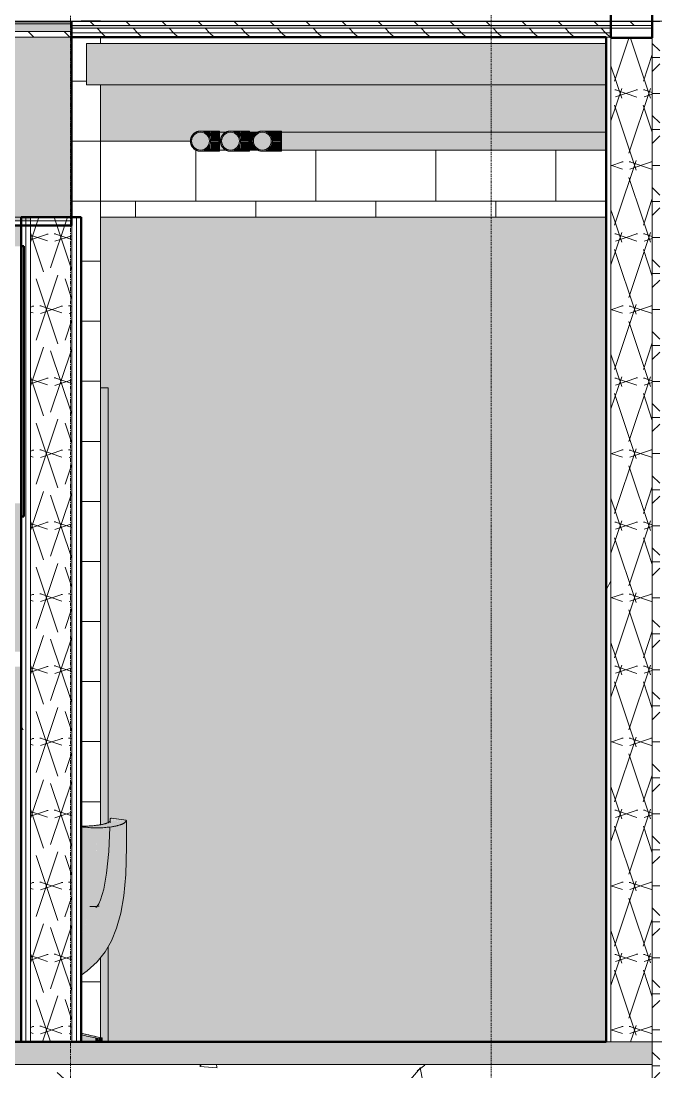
# Model space of a CAD drawing. Header units: inches. Extents: x 1701 to 6939, y -276 to 585.
# Drawn here: x 5257.4 to 5342, y -4 to 136 of the extents above; entities that cross this region are included whole.
import ezdxf

# ---------------------------------------------------------------- set-up
doc = ezdxf.new("R2010")
doc.units = ezdxf.units.IN
doc.header["$MEASUREMENT"] = 0
doc.linetypes.add('Dash Dot 3_16_', pattern=[0.3125, 0.1875, -0.0625, 0, -0.0625])
doc.linetypes.add('Grid Line 1_2_', pattern=[0.875, 0.5, -0.125, 0.125, -0.125])
for name, color, linetype, lineweight in [('0-2', 7, 'Continuous', 9), ('0-4', 10, 'Continuous', 5), ('A-ANNO-SYMB-1', 150, 'Dash Dot 3_16_', 9), ('A-FLOR-1', 192, 'Continuous', 5), ('A-FLOR-2', 192, 'Continuous', 50), ('A-FLOR-4', 53, 'Continuous', 5), ('A-FLOR-5', 7, 'Continuous', 9), ('A-FLOR-LEVL-1', 51, 'Grid Line 1_2_', 9), ('A-FLOR-MCUT', 51, 'Continuous', 13), ('A-FLOR-PATT-1', 8, 'Continuous', 9), ('A-GLAZ-CWMG', 51, 'Continuous', 9), ('A-GLAZ-CWMG-1', 51, 'Continuous', 50), ('A-WALL', 113, 'Continuous', 13), ('A-WALL-1', 10, 'Continuous', 5), ('A-WALL-2', 50, 'Continuous', 13), ('A-WALL-3', 7, 'Continuous', 9), ('A-WALL-4', 250, 'Continuous', 50), ('A-WALL-7', 113, 'Continuous', 50), ('A-WALL-PATT-1', 7, 'Continuous', 9), ('A-WALL-PATT-2', 253, 'Continuous', 9), ('A-WALL-PATT-4', 111, 'Continuous', 9), ('A-WALL-PATT-5', 55, 'Continuous', 9), ('I-FURN-2', 7, 'Continuous', 9), ('I-FURN-3', 27, 'Continuous', 9), ('I-FURN-5', 55, 'Continuous', 9), ('I-FURN-6', 90, 'Continuous', 9), ('I-WALL-4', 250, 'Continuous', 50), ('I-WALL-5', 50, 'Continuous', 13), ('P-PIPE-1', 8, 'Continuous', 5), ('P-PIPE-2', 252, 'Continuous', 9), ('P-PIPE-3', 7, 'Continuous', 9), ('P-PIPE-4', 94, 'Continuous', 9), ('Q-SPCQ-2', 7, 'Continuous', 9), ('Q-SPCQ-5', 15, 'Continuous', 9), ('S-BEAM-1', 41, 'Continuous', 9), ('S-BEAM-2', 7, 'Continuous', 9), ('S-GRID-1', 1, 'Grid Line 1_2_', 9)]:
    doc.layers.add(name, color=color, linetype=linetype, lineweight=lineweight)
pattern_1 = [(0, (-1688.897, 68.768), (30.72, 7.68), [1.267, -21.773, 1.267, -21.773, -122.88]), (0, (-1688.897, 68.768), (30.72, 7.68), [-46.08, 1.267, -44.813, 1.267, -21.773, -53.76]), (0, (-1688.897, 68.768), (30.72, 7.68), [-115.2, 1.267, -14.093, 1.267, -37.133]), (120, (-1677.377, 72.608), (-22.011075, 22.7643), [1.267, -21.773, 1.267, -21.773, -122.88]), (120, (-1677.377, 72.608), (-22.011075, 22.7643), [-46.08, 1.267, -44.813, 1.267, -21.773, -53.76]), (120, (-1677.377, 72.608), (-22.011075, 22.7643), [-115.2, 1.267, -14.093, 1.267, -37.133]), (240, (-1673.537, 87.968), (-8.708925, -30.4443), [1.267, -21.773, 1.267, -21.773, -122.88]), (240, (-1673.537, 87.968), (-8.708925, -30.4443), [-46.08, 1.267, -44.813, 1.267, -21.773, -53.76]), (240, (-1673.537, 87.968), (-8.708925, -30.4443), [-115.2, 1.267, -14.093, 1.267, -37.133])]
pattern_2 = [(0, (7056.429, 68.768), (30.72, 7.68), [1.267, -21.773, 1.267, -21.773, -122.88]), (0, (7056.429, 68.768), (30.72, 7.68), [-46.08, 1.267, -44.813, 1.267, -21.773, -53.76]), (0, (7056.429, 68.768), (30.72, 7.68), [-115.2, 1.267, -14.093, 1.267, -37.133]), (120, (7067.949, 72.608), (-22.011075, 22.7643), [1.267, -21.773, 1.267, -21.773, -122.88]), (120, (7067.949, 72.608), (-22.011075, 22.7643), [-46.08, 1.267, -44.813, 1.267, -21.773, -53.76]), (120, (7067.949, 72.608), (-22.011075, 22.7643), [-115.2, 1.267, -14.093, 1.267, -37.133]), (240, (7071.789, 87.968), (-8.708925, -30.4443), [1.267, -21.773, 1.267, -21.773, -122.88]), (240, (7071.789, 87.968), (-8.708925, -30.4443), [-46.08, 1.267, -44.813, 1.267, -21.773, -53.76]), (240, (7071.789, 87.968), (-8.708925, -30.4443), [-115.2, 1.267, -14.093, 1.267, -37.133])]
pattern_3 = [(0, (7056.4288, 68.768), (15.36, 3.84), [1.267, -10.253, 1.267, -10.253, -61.44]), (0, (7056.4288, 68.768), (15.36, 3.84), [-23.04, 1.267, -21.773, 1.267, -10.253, -26.88]), (0, (7056.4288, 68.768), (15.36, 3.84), [-57.6, 1.267, -6.413, 1.267, -17.933]), (120, (7062.1888, 70.688), (-11.0055376, 11.38215), [1.267, -10.253, 1.267, -10.253, -61.44]), (120, (7062.1888, 70.688), (-11.0055376, 11.38215), [-23.04, 1.267, -21.773, 1.267, -10.253, -26.88]), (120, (7062.1888, 70.688), (-11.0055376, 11.38215), [-57.6, 1.267, -6.413, 1.267, -17.933]), (240, (7064.1088, 78.368), (-4.3544624, -15.22215), [1.267, -10.253, 1.267, -10.253, -61.44]), (240, (7064.1088, 78.368), (-4.3544624, -15.22215), [-23.04, 1.267, -21.773, 1.267, -10.253, -26.88]), (240, (7064.1088, 78.368), (-4.3544624, -15.22215), [-57.6, 1.267, -6.413, 1.267, -17.933])]
pattern_4 = [(0, (7056.429, 68.768), (0, 4.798), []), (315, (7056.4288, 68.768), (4.7984266, 0), [6.786, -6.786]), (45, (7056.4288, 68.768), (4.7984266, 0), [6.786, -6.786])]
pattern_5 = [(161.57, (7056.9088, 69.248), (-3.8399538, -1.544e-05), [0, -27.322, 3.034, 0]), (18.43, (7055.9488, 69.248), (-3.8399538, 1.544e-05), [0, -27.322, 3.034, 0]), (108.43, (7056.9088, 69.248), (1.919622, -9.6005246), [9.106, -21.25]), (71.57, (7055.9488, 69.248), (1.919622, 9.6005246), [9.106, -21.25])]

# ---------------------------------------------------------------- blocks, each defined once
blk = doc.blocks.new('CTR - 1st Phase - Unit Layouts_rvt-2-SECTION _ CENTER LOOKING EAST')
at = {"layer": 'A-WALL-4'}
for p, q in [((-3487.55, 106), (-3487.92, 106)), ((-3487.92, 106), (-3487.92, 70)), ((-3487.55, 70), (-3487.55, 106)), ((-3487.92, 70), (-3487.55, 70))]:
    blk.add_line(p, q, dxfattribs=at)
blk = doc.blocks.new('Seating-Lounge_Chair-Teknion-BBMC_Metropolitan-R2013 - Lounge Chair-1793153-SECTION _ CENTER LOOKING EAST')
at = {"layer": 'I-FURN-3'}
for points in [[(-3477.8, 28.52), (-3476.25, 28.61), (-3475.22, 28.79), (-3474.63, 28.96), (-3474.29, 29.11), (-3474.04, 29.28), (-3476.04, 29.52), (-3476.15, 29.32), (-3476.51, 29.14), (-3477.32, 28.94), (-3478.19, 28.82), (-3479.57, 28.76), (-3479.92, 28.72), (-3479.92, 28.67), (-3478.62, 28.54), (-3477.88, 28.53)], [(-3479.92, 8.89), (-3479.48, 9.17), (-3478.17, 10.29), (-3477.22, 11.35), (-3476.5, 12.36), (-3475.96, 13.32), (-3475.3, 14.87), (-3474.93, 16.02), (-3474.54, 17.66), (-3474.33, 18.89), (-3474.16, 20.2), (-3474.02, 21.81), (-3473.88, 25.24), (-3473.87, 27.45), (-3473.95, 29.41), (-3474.04, 29.28), (-3474.4, 29.04), (-3475.22, 28.79), (-3476.03, 28.64), (-3476.32, 28.6), (-3477.32, 28.54), (-3477.8, 28.52), (-3477.88, 25.92), (-3478.1, 22.66), (-3478.25, 21.09), (-3478.58, 18.88), (-3479.03, 16.81), (-3479.62, 14.9), (-3479.92, 14.06), (-3479.92, 9)], [(-3473.92, 29.45), (-3473.92, 29.53), (-3475.85, 29.79), (-3476.03, 29.73), (-3474.37, 29.51)], [(-3474.04, 29.28), (-3473.92, 29.45), (-3476.03, 29.69), (-3476.03, 29.55), (-3474.12, 29.29)], [(-3479.92, 14.16), (-3479.62, 14.9), (-3479, 16.93), (-3478.58, 18.88), (-3478.25, 21.09), (-3478.02, 23.44), (-3477.86, 26.57), (-3477.8, 28.52), (-3479.46, 28.61), (-3479.92, 28.67), (-3479.92, 14.65)]]:
    blk.add_hatch(color=256, dxfattribs=at).paths.add_polyline_path(points, flags=0)
at = {"layer": 'I-FURN-5'}
for points in [[(-3478.45, 0), (-3478.38, 0), (-3478.38, 0.12), (-3478.45, 0.12)], [(-3478.38, 0), (-3477.73, 0.02), (-3477.76, 0.12), (-3478.38, 0.12)]]:
    blk.add_hatch(color=256, dxfattribs=at).paths.add_polyline_path(points, flags=0)
at = {"layer": 'I-FURN-6'}
for points in [[(-3477.32, 0.53), (-3477.32, 0.57), (-3479.92, 1.12), (-3479.92, 1.06), (-3477.57, 0.53), (-3477.36, 0.53)], [(-3477.57, 0.53), (-3479.92, 1.05), (-3479.92, 0.95), (-3477.97, 0.53), (-3477.79, 0.53)], [(-3479.92, 0.12), (-3477.97, 0.12), (-3478, 0.53), (-3479.92, 0.92), (-3479.92, 0.19)], [(-3477.1, 0.12), (-3477.09, 0.12), (-3477.15, 0.54), (-3477.32, 0.53), (-3478, 0.5), (-3477.97, 0.48), (-3477.12, 0.48), (-3477.12, 0.12)], [(-3477.76, 0.12), (-3477.54, 0.12), (-3477.57, 0.48), (-3477.97, 0.48), (-3477.97, 0.12)], [(-3477.12, 0.12), (-3477.12, 0.13), (-3477.15, 0.48), (-3477.54, 0.48), (-3477.54, 0.12), (-3477.32, 0.12)]]:
    blk.add_hatch(color=256, dxfattribs=at).paths.add_polyline_path(points, flags=0)
at = {"layer": 'I-FURN-2'}
for p, q in [((-3473.9, 29.53), (-3475.88, 29.79)), ((-3477.97, 0.12), (-3479.92, 0.12)), ((-3478.5, 0.12), (-3478.5, 0)), ((-3478.5, 0.12), (-3478.5, 0)), ((-3478.45, 0.12), (-3478.45, 0.12)), ((-3478.45, 0.12), (-3478.45, 0.12)), ((-3477.54, 0.12), (-3477.97, 0.12)), ((-3477.68, 0), (-3477.68, 0.12)), ((-3477.68, 0), (-3477.68, 0.12)), ((-3477.12, 0.12), (-3477.54, 0.12)), ((-3477.09, 0.12), (-3477.1, 0.12))]:
    blk.add_line(p, q, dxfattribs=at)
at = {"layer": 'I-FURN-2', "flags": 128}
for points in [[(-3479.92, 8.9), (-3479.09, 9.47), (-3477.78, 10.67), (-3476.72, 12), (-3475.87, 13.47), (-3475.18, 15.16), (-3474.64, 17.15), (-3474.24, 19.46), (-3473.98, 22.31), (-3473.87, 25.97), (-3473.89, 29.52)], [(-3476.05, 29.2), (-3476.04, 29.29), (-3476.04, 29.68)], [(-3477.94, 17.9), (-3477.88, 17.95), (-3477.78, 18.07), (-3477.57, 18.42), (-3477.34, 18.93), (-3476.91, 20.37), (-3476.52, 22.48), (-3476.23, 25.38), (-3476.07, 28.63)], [(-3478.76, 18.06), (-3477.88, 18.06), (-3477.63, 18.07), (-3477.53, 18.08)], [(-3477.97, 0.48), (-3477.97, 0.3), (-3477.97, 0.12)], [(-3477.12, 0.12), (-3477.12, 0.3), (-3477.12, 0.48)], [(-3477.1, 0.48), (-3477.09, 0.3), (-3477.09, 0.12)]]:
    blk.add_lwpolyline(points, dxfattribs=at)
at = {"layer": 'I-FURN-2'}
for points, knots in [([(-3476.03, 29.55), (-3476.02, 29.51), (-3476.03, 29.44), (-3476.09, 29.35), (-3476.2, 29.27), (-3476.32, 29.21), (-3476.42, 29.17), (-3476.53, 29.12), (-3476.65, 29.09), (-3476.79, 29.05), (-3476.92, 29.02), (-3477.07, 28.98), (-3477.22, 28.95), (-3477.37, 28.93), (-3477.53, 28.9), (-3477.69, 28.88), (-3477.91, 28.85), (-3478.19, 28.82), (-3478.52, 28.79), (-3478.85, 28.77), (-3479.2, 28.76), (-3479.45, 28.76), (-3479.57, 28.76)], [0, 0, 0, 0, 0.071429, 0.142857, 0.214286, 0.25, 0.285714, 0.321429, 0.357143, 0.392857, 0.428571, 0.464286, 0.5, 0.535714, 0.571429, 0.607143, 0.642857, 0.714286, 0.785714, 0.857143, 0.928571, 1, 1, 1, 1]), ([(-3475.85, 29.79), (-3475.88, 29.79), (-3475.92, 29.8), (-3475.99, 29.78), (-3476.02, 29.75), (-3476.03, 29.73)], [0.8888889, 0.8888889, 0.8888889, 0.8888889, 0.9166667, 0.9444444, 1, 1, 1, 1]), ([(-3477.8, 28.52), (-3478.08, 28.52), (-3478.49, 28.53), (-3479.04, 28.57), (-3479.46, 28.61), (-3479.75, 28.64), (-3479.91, 28.66), (-3479.92, 28.66)], [-1, -1, -1, -1, -0.8333333, -0.75, -0.6666667, -0.5833333, -0.5743366, -0.5743366, -0.5743366, -0.5743366]), ([(-3477.8, 28.52), (-3477.53, 28.52), (-3477.13, 28.53), (-3476.62, 28.57), (-3476.24, 28.61), (-3475.94, 28.65), (-3475.71, 28.68), (-3475.54, 28.71), (-3475.37, 28.75), (-3475.21, 28.78), (-3475.05, 28.82), (-3474.9, 28.86), (-3474.75, 28.91), (-3474.61, 28.95), (-3474.48, 29), (-3474.36, 29.05), (-3474.26, 29.11), (-3474.15, 29.18), (-3474.08, 29.24), (-3474.04, 29.28)], [0, 0, 0, 0, 0.166667, 0.25, 0.333333, 0.416667, 0.458333, 0.5, 0.541667, 0.583333, 0.625, 0.666667, 0.708333, 0.75, 0.791667, 0.833333, 0.875, 0.916667, 1, 1, 1, 1]), ([(-3477.15, 0.53), (-3477.83, 0.68), (-3478.75, 0.89), (-3479.67, 1.1), (-3479.92, 1.16)], [-1, -1, -1, -1, -0.8, -0.7259595, -0.7259595, -0.7259595, -0.7259595]), ([(-3479.92, 1.16), (-3479.67, 1.1), (-3478.73, 0.89), (-3477.8, 0.68), (-3477.13, 0.53)], [-0.27594, -0.27594, -0.27594, -0.27594, -0.2, 0, 0, 0, 0]), ([(-3478, 0.53), (-3478, 0.53), (-3477.99, 0.52), (-3477.98, 0.51), (-3477.98, 0.5), (-3477.97, 0.49), (-3477.97, 0.48)], [-1, -1, -1, -1, -0.666667, -0.5, -0.333333, 0, 0, 0, 0]), ([(-3477.12, 0.48), (-3477.12, 0.49), (-3477.13, 0.5), (-3477.13, 0.51), (-3477.14, 0.52), (-3477.15, 0.53), (-3477.15, 0.53)], [-1, -1, -1, -1, -0.666667, -0.5, -0.333333, 0, 0, 0, 0]), ([(-3477.13, 0.53), (-3477.12, 0.53), (-3477.11, 0.52), (-3477.11, 0.51), (-3477.1, 0.5), (-3477.1, 0.49), (-3477.1, 0.48)], [-1, -1, -1, -1, -0.666667, -0.5, -0.333333, 0, 0, 0, 0])]:
    blk.add_open_spline(points, degree=3, knots=knots, dxfattribs=at)
for points in [[(-3476.03, 29.73), (-3476.03, 29.7), (-3476.04, 29.63), (-3476.03, 29.57), (-3476.03, 29.55)], [(-3474.04, 29.28), (-3474.02, 29.31), (-3473.97, 29.37), (-3473.94, 29.42), (-3473.92, 29.45)], [(-3473.92, 29.45), (-3473.91, 29.48), (-3473.89, 29.51), (-3473.89, 29.53), (-3473.9, 29.53)], [(-3479.93, 28.76), (-3479.81, 28.76), (-3479.69, 28.76), (-3479.57, 28.76)], [(-3479.92, 0.95), (-3479.28, 0.81), (-3478.64, 0.67), (-3478, 0.53)]]:
    blk.add_open_spline(points, degree=3, dxfattribs=at)
blk = doc.blocks.new('Dimension Lumber - LVL - 3_5X5_5-V77-SECTION _ CENTER LOOKING EAST')
at = {"layer": 'S-BEAM-1'}
blk.add_hatch(color=256, dxfattribs=at).paths.add_polyline_path([(-3409.92, 127.5), (-3409.92, 133), (-3479.22, 133), (-3479.22, 127.5), (-3418.44, 127.5)], flags=0)
at = {"layer": 'S-BEAM-2'}
for p, q in [((-3479.22, 127.5), (-3479.22, 133)), ((-3479.22, 133), (-3409.92, 133)), ((-3479.22, 127.5), (-3409.92, 127.5))]:
    blk.add_line(p, q, dxfattribs=at)
blk = doc.blocks.new('Elbow - PVC - Sch 40 - Standard-2079255-SECTION _ CENTER LOOKING EAST')
at = {"layer": 'P-PIPE-2'}
h = blk.add_hatch(color=256, dxfattribs=at)
h.paths.add_polyline_path([(-3464, 118.66), (-3463.65, 118.7), (-3463.31, 118.85), (-3462.96, 119.16), (-3462.8, 119.41), (-3462.7, 119.69), (-3462.67, 120.09), (-3462.7, 120.35), (-3462.85, 120.69), (-3463.16, 121.04), (-3463.41, 121.2), (-3463.69, 121.3), (-3464.11, 121.33), (-3464.35, 121.3), (-3464.69, 121.15), (-3465.03, 120.85), (-3465.19, 120.62), (-3465.3, 120.35), (-3465.34, 120), (-3465.3, 119.65), (-3465.15, 119.31), (-3464.84, 118.96), (-3464.53, 118.78), (-3464.31, 118.7)], flags=0)
h.paths.add_polyline_path([(-3464, 118.81), (-3464.31, 118.85), (-3464.64, 119.01), (-3464.84, 119.16), (-3465.03, 119.41), (-3465.16, 119.82), (-3465.18, 120.09), (-3465.15, 120.31), (-3464.95, 120.7), (-3464.78, 120.88), (-3464.53, 121.06), (-3464.3, 121.15), (-3464, 121.19), (-3463.69, 121.15), (-3463.3, 120.95), (-3463.08, 120.74), (-3462.97, 120.59), (-3462.84, 120.18), (-3462.81, 120), (-3462.85, 119.69), (-3462.97, 119.41), (-3463.16, 119.16), (-3463.5, 118.93), (-3463.82, 118.84)], flags=0)
h = blk.add_hatch(color=256, dxfattribs=at)
h.paths.add_polyline_path([(-3462.65, 120), (-3462.62, 121.03), (-3462.66, 121.34), (-3463.37, 121.3), (-3463.43, 121.29), (-3463.57, 121.27), (-3463.24, 121.1), (-3462.95, 120.82), (-3462.8, 120.59), (-3462.7, 120.31), (-3462.65, 120)], flags=0)
h.paths.add_polyline_path([(-3462.97, 120.89), (-3463.21, 121.11), (-3463.03, 120.95)], flags=0)
h.paths.add_polyline_path([(-3463.43, 121.29), (-3463.57, 121.34), (-3463.48, 121.3)], flags=0)
for points in [[(-3462.62, 120), (-3461.47, 120), (-3461.47, 121.34), (-3462.62, 121.3), (-3462.62, 120)], [(-3461.47, 118.66), (-3461.47, 120), (-3462.62, 119.96), (-3462.62, 118.66)]]:
    blk.add_hatch(color=256, dxfattribs=at).paths.add_polyline_path(points, flags=0)
h = blk.add_hatch(color=256, dxfattribs=at)
h.paths.add_polyline_path([(-3463.05, 119.05), (-3463.16, 118.93), (-3463.08, 119.02)], flags=0)
h.paths.add_polyline_path([(-3462.62, 118.66), (-3462.66, 119.94), (-3462.76, 119.51), (-3462.85, 119.31), (-3463.16, 118.96), (-3463.38, 118.81), (-3463.57, 118.7), (-3463.57, 118.66), (-3462.91, 118.66)], flags=0)
at = {"layer": 'P-PIPE-3'}
for p, q in [((-3461.47, 121.34), (-3462.62, 121.34)), ((-3461.47, 121.34), (-3461.47, 120)), ((-3461.47, 120), (-3461.47, 118.66)), ((-3462.62, 118.66), (-3461.47, 118.66))]:
    blk.add_line(p, q, dxfattribs=at)
at = {"layer": 'P-PIPE-3', "flags": 128}
for points in [[(-3465.34, 120), (-3465.34, 120.05), (-3465.34, 120.11), (-3465.33, 120.16), (-3465.33, 120.21), (-3465.32, 120.27), (-3465.31, 120.32), (-3465.29, 120.37), (-3465.28, 120.42), (-3465.26, 120.47), (-3465.24, 120.52), (-3465.22, 120.57), (-3465.19, 120.62), (-3465.17, 120.67), (-3465.14, 120.71), (-3465.11, 120.76), (-3465.08, 120.8), (-3465.05, 120.85), (-3465.01, 120.89), (-3464.97, 120.93), (-3464.94, 120.96), (-3464.9, 121), (-3464.86, 121.04), (-3464.81, 121.07), (-3464.77, 121.1), (-3464.73, 121.13), (-3464.68, 121.16), (-3464.63, 121.19), (-3464.59, 121.21), (-3464.54, 121.23), (-3464.49, 121.25), (-3464.44, 121.27), (-3464.39, 121.29), (-3464.33, 121.3), (-3464.28, 121.31), (-3464.23, 121.32), (-3464.18, 121.33), (-3464.12, 121.34), (-3464.07, 121.34), (-3464.01, 121.34), (-3464, 121.34)], [(-3464, 121.34), (-3464, 121.34), (-3464, 121.34), (-3463.99, 121.34), (-3463.98, 121.34), (-3463.97, 121.34), (-3463.96, 121.34), (-3463.95, 121.34), (-3463.93, 121.34), (-3463.91, 121.34), (-3463.89, 121.34), (-3463.87, 121.34), (-3463.84, 121.34), (-3463.82, 121.34), (-3463.79, 121.34), (-3463.76, 121.34), (-3463.73, 121.34), (-3463.69, 121.34), (-3463.66, 121.34), (-3463.62, 121.34), (-3463.58, 121.34), (-3463.54, 121.34), (-3463.5, 121.34), (-3463.46, 121.34), (-3463.41, 121.34), (-3463.37, 121.34), (-3463.32, 121.34), (-3463.27, 121.34), (-3463.22, 121.34), (-3463.17, 121.34), (-3463.12, 121.34), (-3463.07, 121.34), (-3463.02, 121.34), (-3462.97, 121.34), (-3462.91, 121.34), (-3462.86, 121.34), (-3462.8, 121.34), (-3462.75, 121.34), (-3462.69, 121.34), (-3462.64, 121.34), (-3462.62, 121.34)], [(-3464, 118.66), (-3464.05, 118.66), (-3464.11, 118.66), (-3464.16, 118.67), (-3464.21, 118.67), (-3464.27, 118.68), (-3464.32, 118.69), (-3464.37, 118.71), (-3464.42, 118.72), (-3464.47, 118.74), (-3464.52, 118.76), (-3464.57, 118.78), (-3464.62, 118.81), (-3464.67, 118.83), (-3464.71, 118.86), (-3464.76, 118.89), (-3464.8, 118.92), (-3464.85, 118.95), (-3464.89, 118.99), (-3464.93, 119.03), (-3464.96, 119.06), (-3465, 119.1), (-3465.04, 119.14), (-3465.07, 119.19), (-3465.1, 119.23), (-3465.13, 119.27), (-3465.16, 119.32), (-3465.19, 119.37), (-3465.21, 119.41), (-3465.23, 119.46), (-3465.25, 119.51), (-3465.27, 119.56), (-3465.29, 119.61), (-3465.3, 119.67), (-3465.31, 119.72), (-3465.32, 119.77), (-3465.33, 119.82), (-3465.34, 119.88), (-3465.34, 119.93), (-3465.34, 119.99), (-3465.34, 120)], [(-3462.62, 118.66), (-3462.68, 118.66), (-3462.73, 118.66), (-3462.79, 118.66), (-3462.84, 118.66), (-3462.9, 118.66), (-3462.95, 118.66), (-3463, 118.66), (-3463.06, 118.66), (-3463.11, 118.66), (-3463.16, 118.66), (-3463.21, 118.66), (-3463.26, 118.66), (-3463.31, 118.66), (-3463.36, 118.66), (-3463.4, 118.66), (-3463.45, 118.66), (-3463.49, 118.66), (-3463.53, 118.66), (-3463.57, 118.66), (-3463.61, 118.66), (-3463.65, 118.66), (-3463.68, 118.66), (-3463.72, 118.66), (-3463.75, 118.66), (-3463.78, 118.66), (-3463.81, 118.66), (-3463.84, 118.66), (-3463.86, 118.66), (-3463.89, 118.66), (-3463.91, 118.66), (-3463.93, 118.66), (-3463.94, 118.66), (-3463.96, 118.66), (-3463.97, 118.66), (-3463.98, 118.66), (-3463.99, 118.66), (-3463.99, 118.66), (-3464, 118.66), (-3464, 118.66)]]:
    blk.add_lwpolyline(points, dxfattribs=at)
at = {"layer": 'P-PIPE-3'}
for start, end in [(0, 180), (180, 360)]:
    blk.add_arc((-3464, 120), 1.34, start, end, dxfattribs=at)
blk = doc.blocks.new('CTR - 1st Phase - Common Walls_rvt-2-SECTION _ CENTER LOOKING EAST')
at = {"layer": 'A-WALL-1'}
blk.add_hatch(color=256, dxfattribs=at).paths.add_polyline_path([(-3476.32, 0), (-3409.92, 0), (-3409.92, 109.87), (-3477.32, 109.87), (-3477.32, 87.12), (-3476.32, 87.12), (-3476.32, 29.22), (-3476.08, 29.41), (-3476.03, 29.63), (-3476, 29.74), (-3475.85, 29.79), (-3473.9, 29.49), (-3473.91, 24.26), (-3473.98, 22.58), (-3474.13, 20.5), (-3474.38, 18.56), (-3474.64, 17.16), (-3474.84, 16.36), (-3475.21, 15.12), (-3475.65, 13.99), (-3476.31, 12.69), (-3476.32, 12.59), (-3476.32, 11.2)], flags=0)
at = {"layer": 'A-WALL-PATT-1'}
h = blk.add_hatch(dxfattribs=at)
h.set_pattern_fill('FP_39', color=256, style=0, pattern_type=2)
h.set_pattern_definition(pattern_1)
h.paths.add_polyline_path([(-3479.92, 0), (-3479.92, 109.87), (-3480.55, 109.87), (-3480.55, 0)], flags=0)
h = blk.add_hatch(dxfattribs=at)
h.set_pattern_fill('FP_39', color=256, style=0, pattern_type=2)
h.set_pattern_definition(pattern_1)
h.paths.add_polyline_path([(-3487.3, 0), (-3487.3, 108.75), (-3487.92, 108.75), (-3487.92, 0)], flags=0)
h = blk.add_hatch(dxfattribs=at)
h.set_pattern_fill('FP_39', color=256, style=0, pattern_type=2)
h.set_pattern_definition(pattern_1)
h.paths.add_polyline_path([(-3487.3, 0), (-3486.67, 0), (-3486.67, 108.75), (-3487.3, 108.75), (-3487.3, 5.47)], flags=0)
at = {"layer": 'A-WALL-PATT-2'}
h = blk.add_hatch(dxfattribs=at)
h.set_pattern_fill('FP_42', color=256, style=0, pattern_type=2)
h.set_pattern_definition([(161.57, (-1688.417, 69.248), (-3.8399538, -1.544e-05), [0, -27.322, 3.034, 0]), (18.43, (-1689.377, 69.248), (-3.8399538, 1.544e-05), [0, -27.322, 3.034, 0]), (108.43, (-1688.417, 69.248), (1.919622, -9.6005246), [9.106, -21.25]), (71.57, (-1689.377, 69.248), (1.919622, 9.6005246), [9.106, -21.25])])
h.paths.add_polyline_path([(-3481.29, 0), (-3481.17, 0), (-3481.17, 109.87), (-3486.67, 109.87), (-3486.67, 0), (-3485.32, 0)], flags=0)
at = {"layer": 'I-WALL-5'}
h = blk.add_hatch(color=256, dxfattribs=at)
h.paths.add_polyline_path([(-3587.32, 0), (-3555.92, 0), (-3555.92, 41), (-3525.92, 41), (-3525.92, 0), (-3487.92, 0), (-3487.92, 50), (-3512.92, 50), (-3512.92, 16), (-3524.92, 16), (-3524.92, 50), (-3557.17, 50), (-3557.17, 16), (-3581.17, 16), (-3581.17, 50), (-3605.55, 50), (-3605.55, 16), (-3610.92, 16), (-3610.92, 50), (-3624.92, 50), (-3624.92, 52), (-3487.92, 52), (-3487.92, 71.74), (-3616.81, 71.74), (-3616.81, 106), (-3615.92, 106), (-3615.92, 108.75), (-3822.72, 108.75), (-3822.72, 0), (-3788.62, 0), (-3788.62, 26), (-3771.62, 26), (-3771.62, 51), (-3733.62, 51), (-3733.62, 26), (-3716.62, 26), (-3716.62, 0), (-3602.79, 0)], flags=0)
h.paths.add_polyline_path([(-3487.92, 106), (-3487.92, 108.75), (-3501.92, 108.75), (-3501.92, 106)], flags=0)
at = {"layer": 'P-PIPE-1'}
h = blk.add_hatch(color=256, dxfattribs=at)
h.paths.add_polyline_path([(-3461.47, 120), (-3461.34, 120), (-3461.3, 120.35), (-3461.15, 120.69), (-3460.84, 121.04), (-3460.67, 121.19), (-3461.47, 121.15), (-3461.47, 120.07)], flags=0)
h.paths.add_polyline_path([(-3458.66, 120), (-3458.65, 120.03), (-3458.66, 120)], flags=0)
for points in [[(-3457.47, 120), (-3457.1, 120), (-3457.06, 120.35), (-3456.9, 120.69), (-3456.6, 121.04), (-3456.43, 121.19), (-3457.47, 121.15), (-3457.47, 120.09)], [(-3426.82, 120), (-3409.92, 120), (-3409.92, 121.19), (-3453.23, 121.15), (-3453.23, 120), (-3435.2, 120)], [(-3457.47, 118.81), (-3456.45, 118.85), (-3456.79, 119.16), (-3456.95, 119.41), (-3457.06, 119.69), (-3457.1, 120), (-3457.47, 120), (-3457.47, 118.84)], [(-3426.82, 118.81), (-3409.92, 118.85), (-3409.92, 120), (-3453.23, 120), (-3453.23, 118.81), (-3435.2, 118.81)]]:
    blk.add_hatch(color=256, dxfattribs=at).paths.add_polyline_path(points, flags=0)
h = blk.add_hatch(color=256, dxfattribs=at)
h.paths.add_polyline_path([(-3461.47, 118.81), (-3460.69, 118.85), (-3461.04, 119.16), (-3461.2, 119.41), (-3461.3, 119.69), (-3461.34, 120), (-3461.47, 120), (-3461.47, 118.84)], flags=0)
h.paths.add_polyline_path([(-3458.65, 120), (-3458.66, 120), (-3458.65, 120)], flags=0)
at = {"layer": 'P-PIPE-2'}
for points in [[(-3464, 118.81), (-3463.64, 118.88), (-3463.41, 118.97), (-3463.16, 119.16), (-3462.97, 119.41), (-3462.85, 119.71), (-3462.82, 120.09), (-3462.9, 120.43), (-3463.03, 120.67), (-3463.16, 120.84), (-3463.46, 121.05), (-3463.82, 121.16), (-3464, 121.19), (-3464.31, 121.15), (-3464.59, 121.03), (-3464.84, 120.84), (-3465.05, 120.55), (-3465.16, 120.18), (-3465.17, 119.9), (-3465.15, 119.69), (-3465.03, 119.41), (-3464.84, 119.16), (-3464.53, 118.94), (-3464.18, 118.84)], [(-3460, 118.81), (-3459.64, 118.88), (-3459.41, 118.97), (-3459.16, 119.16), (-3458.97, 119.41), (-3458.85, 119.71), (-3458.82, 120.09), (-3458.9, 120.43), (-3459.03, 120.67), (-3459.16, 120.84), (-3459.46, 121.05), (-3459.82, 121.16), (-3460, 121.19), (-3460.34, 121.13), (-3460.59, 121.03), (-3460.84, 120.84), (-3461.05, 120.55), (-3461.16, 120.18), (-3461.17, 119.9), (-3461.15, 119.69), (-3461.03, 119.41), (-3460.84, 119.16), (-3460.59, 118.97), (-3460.18, 118.84)], [(-3455.76, 118.81), (-3455.39, 118.88), (-3455.16, 118.97), (-3454.92, 119.16), (-3454.73, 119.41), (-3454.61, 119.71), (-3454.58, 120.09), (-3454.66, 120.43), (-3454.79, 120.67), (-3454.92, 120.84), (-3455.22, 121.05), (-3455.58, 121.16), (-3455.76, 121.19), (-3456.15, 121.11), (-3456.35, 121.03), (-3456.6, 120.84), (-3456.8, 120.55), (-3456.92, 120.18), (-3456.93, 119.9), (-3456.9, 119.69), (-3456.79, 119.41), (-3456.6, 119.16), (-3456.35, 118.97), (-3455.94, 118.84)]]:
    blk.add_hatch(color=256, dxfattribs=at).paths.add_polyline_path(points, flags=0)
at = {"layer": 'A-FLOR-LEVL-1'}
for p, q in [((-4168.71, 136), (-1830.2, 136)), ((-4168.71, 0), (-1830.2, 0))]:
    blk.add_line(p, q, dxfattribs=at)
at = {"layer": 'A-WALL-2'}
for p, q in [((-3487.3, 109.87), (-3487.3, 0)), ((-3486.67, 109.87), (-3486.67, 0)), ((-3481.17, 109.87), (-3481.17, 0)), ((-3480.55, 109.87), (-3480.55, 0))]:
    blk.add_line(p, q, dxfattribs=at)
at = {"layer": 'A-WALL-3'}
blk.add_line((-3409.92, 109.87), (-3477.32, 109.87), dxfattribs=at)
at = {"layer": 'I-WALL-4'}
for p, q in [((-3479.92, 109.87), (-3487.92, 109.87)), ((-3487.92, 109.87), (-3487.92, 0)), ((-3479.92, 0), (-3479.92, 109.87)), ((-3487.92, 0), (-3479.92, 0))]:
    blk.add_line(p, q, dxfattribs=at)
at = {"layer": 'P-PIPE-3'}
for p, q in [((-3460.62, 121.19), (-3461.47, 121.19)), ((-3456.37, 121.19), (-3457.47, 121.19)), ((-3409.92, 121.19), (-3453.23, 121.19)), ((-3461.47, 118.81), (-3460.62, 118.81)), ((-3457.47, 118.81), (-3456.37, 118.81)), ((-3453.23, 118.81), (-3409.92, 118.81))]:
    blk.add_line(p, q, dxfattribs=at)
at = {"layer": 'P-PIPE-4'}
for centre, start, end in [((-3464, 120), 0, 180), ((-3460, 120), 0, 180), ((-3455.76, 120), 0, 180), ((-3464, 120), 180, 0), ((-3460, 120), 180, 0), ((-3455.76, 120), 180, 0)]:
    blk.add_arc(centre, 1.19, start, end, dxfattribs=at)
at = {"layer": '0-2'}
for name, p in [('Dimension Lumber - LVL - 3_5X5_5-V77-SECTION _ CENTER LOOKING EAST', (0, 0)), ('Elbow - PVC - Sch 40 - Standard-2079255-SECTION _ CENTER LOOKING EAST', (0, 0)), ('Elbow - PVC - Sch 40 - Standard-2079255-SECTION _ CENTER LOOKING EAST', (4, 0)), ('Elbow - PVC - Sch 40 - Standard-2079255-SECTION _ CENTER LOOKING EAST', (8.24, 0)), ('Seating-Lounge_Chair-Teknion-BBMC_Metropolitan-R2013 - Lounge Chair-1793153-SECTION _ CENTER LOOKING EAST', (0, 0))]:
    blk.add_blockref(name, p, dxfattribs=at)
blk = doc.blocks.new('Elevator Door-Center - 48_ x 84_-V97-SECTION _ CENTER LOOKING EAST')
at = {"layer": 'Q-SPCQ-5'}
h = blk.add_hatch(color=256, dxfattribs=at)
h.paths.add_polyline_path([(-3477.09, 0), (-3476.32, 0), (-3476.32, 12.66), (-3476.86, 11.83), (-3477.32, 11.14), (-3477.32, 0.57), (-3477.12, 0.5), (-3477.12, 0.12), (-3477.32, 0.12), (-3477.32, 0), (-3477.1, 0)], flags=0)
h.paths.add_polyline_path([(-3477.32, 28.94), (-3476.51, 29.14), (-3476.32, 29.22), (-3476.32, 87.12), (-3477.32, 87.12), (-3477.32, 29.02)], flags=0)
at = {"layer": 'Q-SPCQ-2'}
for p, q in [((-3477.32, 87.12), (-3476.32, 87.12)), ((-3476.32, 87.12), (-3476.32, 29.22)), ((-3476.32, 12.66), (-3476.32, 0))]:
    blk.add_line(p, q, dxfattribs=at)
blk = doc.blocks.new('CTR - 1st Phase -Stairs _ Elevators_rvt-2-SECTION _ CENTER LOOKING EAST')
at = {"layer": 'A-FLOR-4'}
h = blk.add_hatch(color=256, dxfattribs=at)
h.paths.add_polyline_path([(-3477.32, 120), (-3465.34, 120), (-3465.3, 120.35), (-3465.15, 120.69), (-3464.84, 121.04), (-3464.53, 121.22), (-3464.31, 121.3), (-3464, 121.34), (-3463.65, 121.34), (-3462.62, 121.34), (-3461.47, 121.34), (-3461.47, 121.19), (-3460.62, 121.19), (-3460.34, 121.3), (-3460, 121.34), (-3459.65, 121.34), (-3458.62, 121.34), (-3457.47, 121.34), (-3457.47, 121.19), (-3456.37, 121.19), (-3456.06, 121.3), (-3455.76, 121.34), (-3455.4, 121.34), (-3454.38, 121.34), (-3453.23, 121.34), (-3453.23, 121.19), (-3409.92, 121.19), (-3409.92, 127.5), (-3477.32, 127.5)], flags=0)
h.paths.add_polyline_path([(-3462.65, 120), (-3462.62, 120), (-3462.65, 120)], flags=0)
at = {"layer": 'A-WALL-PATT-5'}
h = blk.add_hatch(dxfattribs=at)
h.set_pattern_fill('FP_70', color=256, style=0, pattern_type=2)
h.set_pattern_definition([(0, (-3481.324, -152), (0, 8), []), (90, (-3481.324, -152), (-8, 8), [8, -8])])
h.paths.add_polyline_path([(-3477.73, 0), (-3477.32, 0), (-3477.33, 0.12), (-3479.92, 0.12), (-3479.92, 0), (-3478.45, 0), (-3478.45, 0.12), (-3477.73, 0.12), (-3477.73, 0.02)], flags=0)
h.paths.add_polyline_path([(-3477.32, 0.57), (-3477.37, 11.14), (-3478.45, 10.02), (-3479.64, 9.07), (-3479.92, 8.89), (-3479.92, 1.16), (-3477.36, 0.58)], flags=0)
h.paths.add_polyline_path([(-3479.57, 28.76), (-3478.19, 28.82), (-3477.32, 28.94), (-3477.32, 127.5), (-3479.22, 127.5), (-3479.22, 133), (-3477.32, 133), (-3477.32, 133.84), (-3481.17, 133.84), (-3481.14, 109.87), (-3479.92, 109.87), (-3479.92, 28.76)], flags=0)
h.paths.add_polyline_path([(-3477.32, 136), (-3477.32, 259.5), (-3479.22, 259.5), (-3479.22, 265), (-3477.32, 265), (-3477.32, 265.84), (-3479.22, 265.87), (-3479.22, 268), (-3477.32, 268), (-3477.32, 400.31), (-3479.1, 400.28), (-3479.22, 405.77), (-3481.17, 405.73), (-3481.17, 373.87), (-3479.92, 373.87), (-3479.92, 268), (-3481.17, 268), (-3481.17, 241.87), (-3479.92, 241.87), (-3479.92, 136)], flags=0)
h = blk.add_hatch(dxfattribs=at)
h.set_pattern_fill('FP_69', color=256, style=0, pattern_type=2)
h.set_pattern_definition([(0, (-3207.324, -152), (0, 8), []), (90, (-3207.324, -152), (-8, 8), [8, -8])])
h.paths.add_polyline_path([(-3477.32, -158), (-3203.32, -158), (-3203.32, -152), (-3477.32, -152)], flags=0)
h.paths.add_polyline_path([(-3372.35, -151.75), (-3363.35, -151.75), (-3376.55, -150.05), (-3376.56, -150.13), (-3376.62, -150.38), (-3376.63, -150.87), (-3378.58, -150.87), (-3378.62, -150.19), (-3383.26, -151.02), (-3387.15, -151.75), (-3376.2, -151.75)], flags=0)
h.paths.add_polyline_path([(-3410.43, -151.75), (-3396.25, -151.75), (-3402.95, -150.55), (-3403.11, -150.8), (-3403.17, -150.81), (-3403.21, -150.88), (-3405.25, -150.88), (-3405.29, -150.72), (-3405.39, -150.56), (-3412.02, -151.75), (-3410.69, -151.75)], flags=0)
h.paths.add_polyline_path([(-3359.78, -151.75), (-3359.27, -151.75), (-3359.27, -31), (-3411.8, -31), (-3411.8, -16), (-3403.8, -16), (-3403.8, -15), (-3473.32, -15), (-3473.32, -32), (-3469.32, -32), (-3469.32, -59.21), (-3470.11, -60), (-3473.32, -60), (-3473.32, -151.75), (-3416.09, -151.75), (-3416.05, -151.47), (-3405.69, -149.13), (-3405.68, -149.16), (-3405.33, -149.05), (-3405.2, -148.87), (-3405.15, -148.61), (-3405.15, -146.02), (-3406.93, -146.02), (-3406.93, -145.7), (-3408, -145.49), (-3408.83, -145.22), (-3409.49, -144.93), (-3421.39, -139.32), (-3425.72, -137.31), (-3426.63, -136.72), (-3427.33, -135.82), (-3427.39, -135.57), (-3427.36, -134.98), (-3427.28, -134.37), (-3427.11, -134.08), (-3426.82, -134.05), (-3413.49, -133.96), (-3413.14, -133.94), (-3410.87, -133.92), (-3410.17, -133.83), (-3409.46, -133.66), (-3408.86, -133.41), (-3408.22, -133.02), (-3407.51, -132.43), (-3406.43, -131.1), (-3405.29, -129.14), (-3404.74, -127.97), (-3403.83, -125.62), (-3403.23, -123.78), (-3402.96, -122.93), (-3402.55, -122.44), (-3401.89, -122.21), (-3400.46, -122.37), (-3398.63, -122.64), (-3396.02, -123.18), (-3395.7, -123.2), (-3394.62, -123.24), (-3393.17, -123.17), (-3391.98, -122.98), (-3391.32, -122.74), (-3391.14, -122.59), (-3391.09, -122.45), (-3391.04, -122.26), (-3390.82, -122.23), (-3388.95, -122.51), (-3388.95, -127.33), (-3389.07, -130.01), (-3389.31, -132.59), (-3389.33, -133.07), (-3378.28, -133.97), (-3375, -133.87), (-3374.29, -133.77), (-3373.35, -133.49), (-3372.62, -133.06), (-3371.9, -132.43), (-3371.08, -131.38), (-3370.53, -130.44), (-3369.91, -129.25), (-3369.23, -127.65), (-3368.63, -125.96), (-3367.53, -122.61), (-3367.22, -122.21), (-3366.9, -121.96), (-3366.55, -121.79), (-3366.26, -121.72), (-3366.02, -121.72), (-3363.51, -122), (-3362.68, -122.39), (-3362.49, -122.56), (-3362.6, -125.41), (-3362.81, -128.11), (-3363.11, -130.35), (-3363.54, -132.52), (-3363.79, -133.46), (-3364.09, -134.44), (-3364.44, -135.39), (-3364.84, -136.33), (-3365.29, -137.21), (-3365.77, -138.04), (-3366.34, -138.88), (-3366.98, -139.68), (-3367.66, -140.42), (-3368.4, -141.11), (-3369.16, -141.73), (-3370.14, -142.41), (-3371.19, -143.03), (-3372.3, -143.58), (-3373.6, -144.14), (-3374.65, -144.5), (-3375.72, -144.83), (-3376.62, -145.12), (-3376.58, -148.73), (-3376.45, -149.02), (-3376.39, -149.1), (-3376.25, -149.13), (-3372.35, -149.73), (-3361.35, -151.51), (-3361.31, -151.75)], flags=0)
h.paths.add_polyline_path([(-3392.17, -151.75), (-3389.54, -151.75), (-3389.5, -151.47), (-3378.73, -148.99), (-3378.61, -148.81), (-3378.58, -148.62), (-3378.61, -145.31), (-3391.83, -140.06), (-3392.71, -141.15), (-3393.74, -142.18), (-3394.84, -143.03), (-3397.15, -144.32), (-3398.32, -144.82), (-3400.45, -145.52), (-3400.97, -145.63), (-3401.36, -145.72), (-3401.36, -146.02), (-3403.17, -146.02), (-3403.15, -148.69), (-3403.17, -148.71), (-3402.97, -149.02), (-3402.78, -149.13), (-3401.68, -149.34), (-3394.61, -150.92), (-3392.21, -151.47), (-3392.17, -151.75)], flags=0)
h.paths.add_polyline_path([(-3404, -150.46), (-3404, -150.41), (-3404.08, -150.43)], flags=0)
h.paths.add_polyline_path([(-3376.98, -150.15), (-3376.79, -150.08), (-3376.83, -150.06), (-3376.94, -150.12)], flags=0)
h.paths.add_polyline_path([(-3376.7, -150.05), (-3376.72, -150.03), (-3376.7, -150.05)], flags=0)
h.paths.add_polyline_path([(-3404.65, -149.11), (-3404.81, -149.15), (-3404.68, -149.12)], flags=0)
h.paths.add_polyline_path([(-3403.69, -149.11), (-3404.74, -149.15), (-3404.68, -149.17), (-3404.29, -149.13), (-3403.69, -149.13)], flags=0)
h.paths.add_polyline_path([(-3403.18, -149.25), (-3403.69, -149.11), (-3403.69, -149.16), (-3403.31, -149.22)], flags=0)
h.paths.add_polyline_path([(-3402.59, -149.18), (-3402.59, -149.18), (-3402.66, -149.17)], flags=0)
h.paths.add_polyline_path([(-3405.39, -149.11), (-3405.61, -149.15), (-3405.42, -149.12)], flags=0)
h.paths.add_polyline_path([(-3405.37, -149.11), (-3405.61, -149.15), (-3405.39, -149.12)], flags=0)
h.paths.add_polyline_path([(-3405.36, -149.03), (-3405.2, -148.84), (-3405.26, -148.96), (-3405.35, -149.02)], flags=0)
h.paths.add_polyline_path([(-3369.27, -141.69), (-3368.73, -141.24), (-3369.23, -141.66)], flags=0)
h.paths.add_polyline_path([(-3364.93, -136.24), (-3364.78, -135.89), (-3364.87, -136.09)], flags=0)
h.paths.add_polyline_path([(-3364.34, -135.04), (-3364.13, -134.45), (-3364.33, -135.01)], flags=0)
h.paths.add_polyline_path([(-3364.13, -134.36), (-3364.03, -133.98), (-3364.13, -134.36)], flags=0)
h.paths.add_polyline_path([(-3363.71, -132.7), (-3363.47, -131.7), (-3363.71, -132.68)], flags=0)
h.paths.add_polyline_path([(-3389.98, -130.17), (-3389.84, -129.06), (-3389.98, -130.15)], flags=0)
h.paths.add_polyline_path([(-3468.72, 109.87), (-3409.92, 109.87), (-3409.92, 118.81), (-3453.23, 118.81), (-3453.23, 118.66), (-3455.26, 118.7), (-3455.33, 118.73), (-3455.45, 118.7), (-3455.76, 118.66), (-3456.15, 118.72), (-3456.4, 118.81), (-3457.47, 118.81), (-3457.47, 118.66), (-3459.5, 118.7), (-3459.57, 118.73), (-3459.69, 118.7), (-3460, 118.66), (-3460.35, 118.7), (-3460.64, 118.81), (-3461.47, 118.81), (-3461.47, 118.66), (-3463.5, 118.7), (-3463.57, 118.73), (-3463.69, 118.7), (-3464, 118.66), (-3464.35, 118.7), (-3464.67, 118.84), (-3465.04, 119.16), (-3465.16, 119.33), (-3465.3, 119.65), (-3465.34, 120), (-3477.32, 120), (-3477.32, 109.87)], flags=0)
h.paths.add_polyline_path([(-3462.65, 120), (-3462.66, 120), (-3462.65, 120)], flags=0)
at = {"layer": 'A-FLOR-5'}
blk.add_line((-3465.34, 120), (-3477.32, 120), dxfattribs=at)
at = {"layer": 'A-FLOR-LEVL-1'}
for p, q in [((-4168.71, 136), (-1830.2, 136)), ((-4168.71, 0), (-1830.2, 0))]:
    blk.add_line(p, q, dxfattribs=at)
at = {"layer": 'A-WALL-3'}
for p, q in [((-3477.32, 133.84), (-3477.32, 133)), ((-3477.32, 127.5), (-3477.32, 28.94)), ((-3465.34, 120), (-3477.32, 120)), ((-3477.32, 11.2), (-3477.32, 0.57)), ((-3477.32, 0.12), (-3477.32, 0))]:
    blk.add_line(p, q, dxfattribs=at)
at = {"layer": '0-2'}
blk.add_blockref('Elevator Door-Center - 48_ x 84_-V97-SECTION _ CENTER LOOKING EAST', (0, 0), dxfattribs=at)
blk = doc.blocks.new('Rectangular Mullion - Stud - Base_Head-1769175-SECTION _ CENTER LOOKING EAST')
at = {"layer": 'A-GLAZ-CWMG-1'}
for p, q in [((-3403.8, 139.25), (-3409.3, 139.25)), ((-3409.3, 139.25), (-3409.3, 133.75)), ((-3403.8, 133.75), (-3403.8, 139.25)), ((-3409.3, 133.75), (-3403.8, 133.75))]:
    blk.add_line(p, q, dxfattribs=at)

msp = doc.modelspace()

# ---------------------------------------------------------------- hatches: boundary and pattern name
at = {"layer": 'A-FLOR-1'}
for points in [[(5016.91, 135.62), (5264.15, 135.62), (5264.15, 135.87), (4892.85, 135.87), (4892.87, 135.62), (5008.46, 135.62)], [(5336.03, 135.03), (5336.03, 135.41), (5264.15, 135.41), (5264.15, 135.03), (5335.41, 135.03)], [(5209.57, 109.37), (5258.65, 109.37), (5258.65, 109.87), (4922.13, 109.87), (4922.13, 109.37), (5190.15, 109.37)]]:
    msp.add_hatch(color=256, dxfattribs=at).paths.add_polyline_path(points, flags=0)
at = {"layer": 'A-FLOR-PATT-1'}
h = msp.add_hatch(dxfattribs=at)
h.set_pattern_fill('FP_41', color=256, style=0, pattern_type=2)
h.set_pattern_definition(pattern_4)
h.paths.add_polyline_path([(5337.64, 135.41), (5341.53, 135.41), (5341.53, 136), (5264.15, 136), (5264.15, 135.41), (5337.47, 135.41)], flags=0)
h = msp.add_hatch(dxfattribs=at)
h.set_pattern_fill('FP_41', color=256, style=0, pattern_type=2)
h.set_pattern_definition(pattern_4)
h.paths.add_polyline_path([(5257.4, 133.87), (5264.15, 133.87), (5264.15, 134.62), (4887.35, 134.62), (4887.35, 133.87), (5243.09, 133.87)], flags=0)
h = msp.add_hatch(dxfattribs=at)
h.set_pattern_fill('FP_40', color=256, style=0, pattern_type=2)
h.set_pattern_definition(pattern_3)
h.paths.add_polyline_path([(4892.85, 134.62), (5264.15, 134.62), (5264.15, 135.62), (4892.85, 135.62)], flags=0)
h = msp.add_hatch(dxfattribs=at)
h.set_pattern_fill('FP_41', color=256, style=0, pattern_type=2)
h.set_pattern_definition(pattern_4)
h.paths.add_polyline_path([(5264.15, 134.44), (5336.03, 134.44), (5336.03, 135.03), (5264.15, 135.03), (5264.15, 134.62)], flags=0)
h = msp.add_hatch(dxfattribs=at)
h.set_pattern_fill('FP_41', color=256, style=0, pattern_type=2)
h.set_pattern_definition(pattern_4)
h.paths.add_polyline_path([(5336.03, 133.84), (5336.03, 134.44), (5264.15, 134.44), (5264.15, 133.84), (5335.4, 133.84)], flags=0)
h = msp.add_hatch(dxfattribs=at)
h.set_pattern_fill('FP_42', color=256, style=0, pattern_type=2)
h.set_pattern_definition(pattern_5)
h.paths.add_polyline_path([(4891.15, 109.87), (5264.15, 109.87), (5264.15, 133.87), (4887.35, 133.87), (4887.35, 109.87)], flags=0)
h = msp.add_hatch(dxfattribs=at)
h.set_pattern_fill('FP_39', color=256, style=0, pattern_type=2)
h.set_pattern_definition(pattern_2)
h.paths.add_polyline_path([(4922.13, 108.75), (5258.65, 108.75), (5258.65, 109.37), (4922.13, 109.37), (4922.13, 108.76)], flags=0)
h = msp.add_hatch(dxfattribs=at)
h.set_pattern_fill('FP_40', color=256, style=0, pattern_type=2)
h.set_pattern_definition(pattern_3)
h.paths.add_polyline_path([(4916, -3), (5341.53, -3), (5341.53, 0), (4916, 0), (4916, -0.26)], flags=0)
h = msp.add_hatch(dxfattribs=at)
h.set_pattern_fill('FP_53', color=256, style=0, pattern_type=2)
h.set_pattern_definition([(50, (7056.429, 68.768), (27.5427, -2.40992), [2.88, -31.68]), (355, (7056.43, 68.768), (-5.32784, 28.88427), [2.304, -25.344]), (100.451, (7058.725, 68.567), (22.2153, 26.47393), [2.448, -26.924]), (46.184, (7056.43, 76.448), (40.9819, -6.3564), [4.32, -47.52]), (96.636, (7059.844, 75.918), (35.89075, 37.4062), [3.671, -40.386]), (351.184, (7056.43, 76.45), (35.891, 37.4062), [3.456, -38.016]), (21, (7060.269, 74.528), (22.92104, -15.46073), [2.88, -31.68]), (326, (7060.27, 74.528), (9.34353, 27.84574), [2.304, -25.344]), (71.451, (7062.18, 73.24), (32.26477, 12.38442), [2.448, -26.924]), (37.5, (7056.429, 68.768), (0.466855, 12.782707), [1.267, -23.77, 1.267, -24.461, -25.44]), (37.5, (7056.429, 68.768), (0.466855, 12.782707), [-50.765, 1.267, -24.173]), (7.5, (7056.429, 68.768), (10.10159, 15.14509), [1.267, -13.402, 1.267, -23.194, -9.696]), (7.5, (7056.429, 68.768), (10.10159, 15.14509), [-39.13, 1.267, -8.429]), (327.5, (7047.866, 68.768), (20.49916, -0.86578), [1.267, -8.333, 1.267, -28.685, -39.744]), (327.5, (7047.866, 68.768), (20.49916, -0.86578), [-39.552, 1.267, -38.477]), (317.5, (7044.026, 68.768), (22.39478, 3.84429), [1.267, -11.213, 1.267, -18.624, -28.224]), (317.5, (7044.026, 68.768), (22.39478, 3.84429), [-32.371, 1.267, -26.957])])
h.paths.add_polyline_path([(5075.5, -15), (5341.53, -15), (5341.5, -3), (4916, -3), (4916, -15), (5041.98, -15)], flags=0)
at = {"layer": 'A-WALL-PATT-4'}
h = msp.add_hatch(dxfattribs=at)
h.set_pattern_fill('FP_41', color=256, style=0, pattern_type=2)
h.set_pattern_definition(pattern_4)
h.paths.add_polyline_path([(5341.53, 109.75), (5342.53, 109.75), (5342.53, 136), (5341.53, 136), (5341.53, 109.81)], flags=0)
h = msp.add_hatch(dxfattribs=at)
h.set_pattern_fill('FP_42', color=256, style=0, pattern_type=2)
h.set_pattern_definition(pattern_5)
h.paths.add_polyline_path([(5341.53, 109.75), (5341.53, 133.84), (5336.03, 133.84), (5336.03, 109.75), (5337.47, 109.75)], flags=0)
h = msp.add_hatch(dxfattribs=at)
h.set_pattern_fill('FP_39', color=256, style=0, pattern_type=2)
h.set_pattern_definition(pattern_2)
h.paths.add_polyline_path([(5336.03, 0), (5336.03, 109.75), (5335.4, 109.75), (5335.4, 0)], flags=0)
h = msp.add_hatch(dxfattribs=at)
h.set_pattern_fill('FP_42', color=256, style=0, pattern_type=2)
h.set_pattern_definition(pattern_5)
h.paths.add_polyline_path([(5341.53, 0), (5341.53, 109.75), (5336.03, 109.75), (5336.03, 0)], flags=0)
h = msp.add_hatch(dxfattribs=at)
h.set_pattern_fill('FP_41', color=256, style=0, pattern_type=2)
h.set_pattern_definition(pattern_4)
h.paths.add_polyline_path([(5342.53, -6.01), (5342.53, 109.75), (5341.53, 109.75), (5341.53, -6)], flags=0)

# ---------------------------------------------------------------- linework, layer by layer
at = {"layer": 'A-ANNO-SYMB-1'}
msp.add_line((5320.06, 423.72), (5320.06, -138.55), dxfattribs=at)
at = {"layer": 'A-FLOR-2'}
for p, q in [((5264.15, 136), (5264.15, 108.75)), ((5264.15, 133.84), (5335.4, 133.84)), ((4922.13, 108.75), (5264.15, 108.75)), ((5335.4, 0), (5219.4, 0))]:
    msp.add_line(p, q, dxfattribs=at)
at = {"layer": 'A-FLOR-LEVL-1'}
for p, q in [((4577.36, 136), (6914.38, 136)), ((4577.36, 0), (6914.38, 0))]:
    msp.add_line(p, q, dxfattribs=at)
at = {"layer": 'A-FLOR-MCUT'}
for p, q in [((5264.15, 135.87), (4892.85, 135.87)), ((5341.53, 135.03), (5341.53, 136)), ((5264.15, 135.62), (4892.85, 135.62)), ((5264.15, 134.62), (4892.85, 134.62)), ((5341.53, 135.41), (5264.15, 135.41)), ((5341.53, 135.03), (5264.15, 135.03)), ((5336.03, 134.44), (5264.15, 134.44)), ((5336.03, 133.84), (5336.03, 135.03)), ((5264.15, 133.87), (4887.35, 133.87)), ((5264.15, 109.87), (4913.5, 109.87)), ((5264.15, 109.37), (4922.13, 109.37)), ((5341.53, -3), (4916, -3))]:
    msp.add_line(p, q, dxfattribs=at)
at = {"layer": 'A-WALL'}
for p, q in [((5341.53, -6), (5341.53, 135.03)), ((5336.03, 133.84), (5335.4, 133.84)), ((5336.03, 0), (5336.03, 133.84)), ((5335.4, 0), (5341.53, 0))]:
    msp.add_line(p, q, dxfattribs=at)
at = {"layer": 'A-WALL-7'}
msp.add_line((5335.4, 133.84), (5335.4, 0), dxfattribs=at)
at = {"layer": 'S-GRID-1'}
msp.add_line((5264, -159.84), (5264, 470.5), dxfattribs=at)

# ---------------------------------------------------------------- block references
at = {"layer": '0-4'}
for name in ['CTR - 1st Phase - Common Walls_rvt-2-SECTION _ CENTER LOOKING EAST', 'CTR - 1st Phase -Stairs _ Elevators_rvt-2-SECTION _ CENTER LOOKING EAST', 'CTR - 1st Phase - Unit Layouts_rvt-2-SECTION _ CENTER LOOKING EAST']:
    msp.add_blockref(name, (8745.33, 0), dxfattribs=at)
at = {"layer": 'A-GLAZ-CWMG'}
msp.add_blockref('Rectangular Mullion - Stud - Base_Head-1769175-SECTION _ CENTER LOOKING EAST', (8745.33, 0), dxfattribs=at)

doc.saveas('drawing.dxf')
